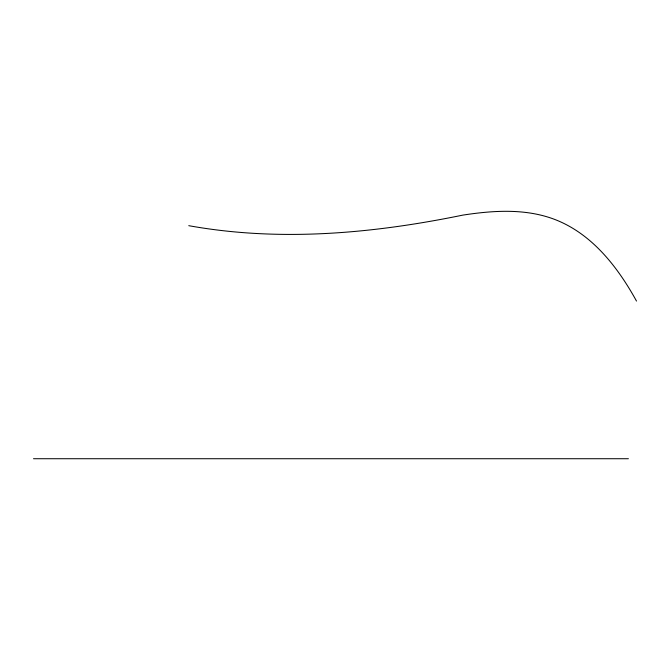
<?xml version="1.0" encoding="UTF-8"?>
<svg xmlns="http://www.w3.org/2000/svg" width="670" height="670" viewBox="0 0 670 670"><rect width="100%" height="100%" fill="white"/><g stroke="black" fill="none" stroke-linecap="round" stroke-linejoin="round"><path stroke-width="1" d="M33.5 458.724L628.401 458.724M188.756 225.681C279.867 242.079 372.729 233.579 462.752 215.129C493.137 210.464 525.255 208.261 554.576 219.375C591.987 233.679 617.748 267.045 636.5 301.065"/></g></svg>
